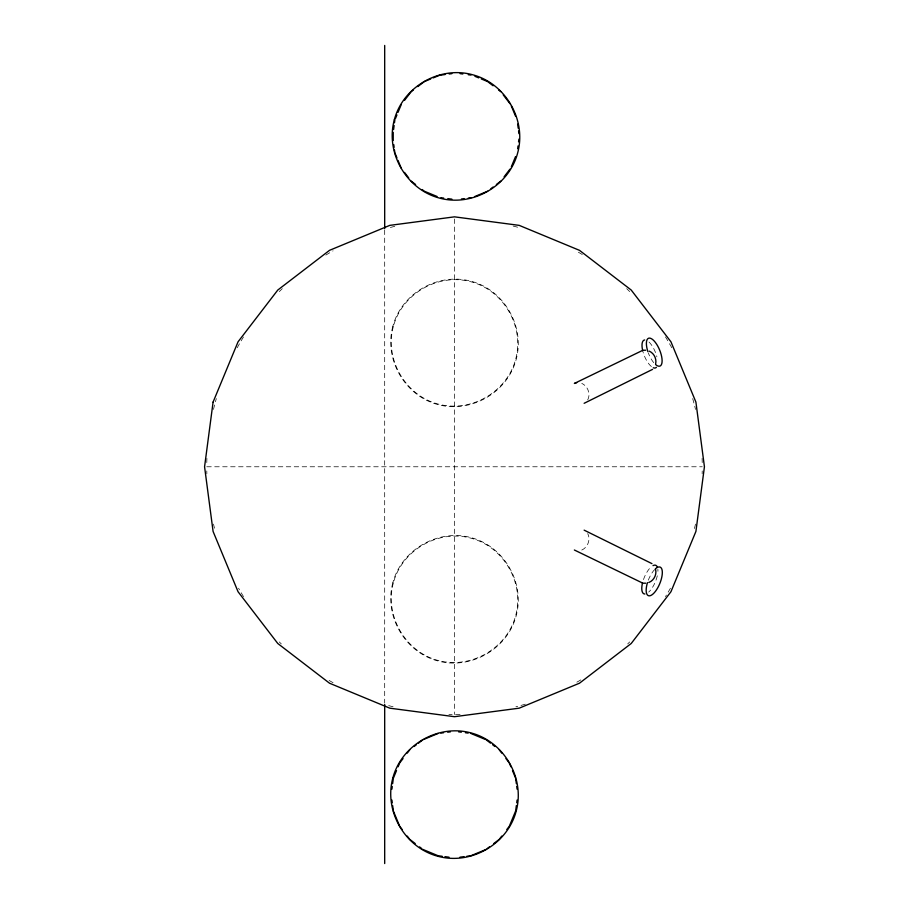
<?xml version="1.0" encoding="UTF-8"?>
<svg xmlns="http://www.w3.org/2000/svg" width="909" height="909" viewBox="0 0 909 909"><rect width="100%" height="100%" fill="white"/><g stroke="black" fill="none" stroke-linecap="round" stroke-linejoin="round"><path stroke-width="0.68" stroke-dasharray="4.54 3.41" d="M587.714 399.88C590.895 393.983 587.793 386.064 581.783 383.393M581.783 550.047C587.793 547.388 590.895 539.457 587.714 533.572M206.752 466.772L702.248 466.772M454.5 219.024L454.5 714.519M384.689 230.091L384.689 703.055M702.202 470.964A247.748 247.748 0 0 1 702.146 473.759M695.521 524.107A247.748 247.748 0 0 1 693.806 530.89M670.433 588.214A247.748 247.748 0 0 1 665.468 596.645M629.676 641.947A247.748 247.748 0 0 1 627.699 643.913M580.783 679.909A247.748 247.748 0 0 1 575.942 682.704M525.345 704.168A247.748 247.748 0 0 1 515.914 706.782M460.09 714.451A247.748 247.748 0 0 1 448.91 714.451M393.086 706.782A247.748 247.748 0 0 1 387.688 705.339M333.058 682.704A247.748 247.748 0 0 1 328.217 679.909M281.301 643.913A247.748 247.748 0 0 1 279.324 641.947M243.532 596.645A247.748 247.748 0 0 1 238.567 588.214M214.49 528.186A247.748 247.748 0 0 1 213.479 524.107M206.854 473.759A247.748 247.748 0 0 1 206.797 470.964M206.797 462.579A247.748 247.748 0 0 1 206.9 458.375M213.479 409.425A247.748 247.748 0 0 1 216.319 398.608M237.204 347.772A247.748 247.748 0 0 1 243.532 336.898M279.324 291.596A247.748 247.748 0 0 1 282.313 288.653M325.82 255.065A247.748 247.748 0 0 1 333.058 250.839M390.381 227.466A247.748 247.748 0 0 1 395.801 226.08M513.199 226.08A247.748 247.748 0 0 1 518.619 227.466M578.374 252.225A247.748 247.748 0 0 1 583.18 255.065M626.687 288.653A247.748 247.748 0 0 1 629.676 291.596M665.468 336.898A247.748 247.748 0 0 1 671.796 347.772M692.681 398.608A247.748 247.748 0 0 1 695.521 409.425M702.1 458.375A247.748 247.748 0 0 1 702.202 462.579M657.866 569.341A15.442 5.954 -67.5 0 1 657.911 571.272M657.287 575.817A15.442 5.954 -67.5 0 1 648.731 592.066M643.481 579.567A15.442 5.954 -67.5 0 1 650.969 567.046M648.333 580.124A15.442 5.954 -67.5 0 1 654.662 569.545M651.367 366.532A15.033 5.795 67.5 0 1 643.117 352.306M649.003 342.034A15.033 5.795 67.5 0 1 656.912 356.862M653.719 362.646A15.033 5.795 67.5 0 1 648.333 352.942M392.824 326.376C383.768 359.328 404.903 395.938 437.968 404.585C470.93 413.629 507.54 392.495 516.176 359.43C525.232 326.467 504.097 289.857 471.032 281.222C438.07 272.166 401.46 293.3 392.824 326.376M393.358 326.513C384.382 359.18 405.334 395.483 438.115 404.039C470.782 413.016 507.074 392.063 515.642 359.282C524.618 326.615 503.666 290.323 470.885 281.756C438.218 272.78 401.926 293.743 393.358 326.513M392.824 582.771C383.768 615.723 404.903 652.344 437.968 660.979C470.93 670.035 507.54 648.89 516.176 615.825C525.232 582.874 504.097 546.252 471.032 537.617C438.07 528.561 401.46 549.706 392.824 582.771M393.358 582.919C384.382 615.586 405.334 651.878 438.115 660.445C470.782 669.41 507.074 648.458 515.642 615.677C524.618 583.01 503.666 546.718 470.885 538.162C438.218 529.186 401.926 550.138 393.358 582.919"/><path stroke-width="1.36" d="M655.628 363.941C656.809 358.885 654.06 353.294 649.333 351.158M393.222 132.305L393.222 140.497M393.586 129.567L394.131 125.476M394.483 122.749L394.847 120.011M391.915 789.148L392.279 786.41M392.643 783.683L393.177 779.592M517.664 148.678L518.028 145.951M518.562 141.861L518.925 139.122M515.823 809.624L516.357 805.522M516.721 802.795L517.085 800.068M395.37 118.738L396.949 114.92M398.006 112.375L401.164 104.751M511.335 166.779L515.551 156.598M393.358 778.218L396.517 770.593M398.097 766.776L399.687 762.958L403.039 758.583M515.642 810.987L509.313 826.258L506.802 829.531M404.516 100.376L411.232 91.639L413.413 89.957M504.097 176.789L509.972 169.142M407.232 753.118L409.743 749.845M501.768 836.087L499.257 839.359L493.792 843.552M417.788 86.605L424.333 81.583L430.696 78.947M490.917 188.697L493.098 187.027M496.371 184.504L500.745 181.152M414.106 746.494L416.299 744.812M418.481 743.142L422.855 739.79M487.247 848.586L489.428 846.904M652.582 369.372L584.135 403.301M433.241 77.89L439.604 75.254M474.918 196.48L487.633 191.22M424.128 739.256L438.115 733.461M486.145 849.426L470.885 855.744L466.783 856.289M648.81 582.499C653.844 580.567 656.866 574.749 655.628 569.511M642.436 350.476L574.363 383.45L576.715 382.7M440.967 75.072L445.069 74.538M449.16 73.993L451.887 73.64M461.442 198.98L464.181 198.617M468.271 198.082L471.01 197.719M440.842 733.109L443.581 732.745M447.671 732.199L450.409 731.847M459.965 857.187L464.056 856.642M643.163 350.26L645.685 350.238M643.163 583.192L645.685 583.203M460.079 73.64L462.817 73.993M468.271 74.72L471.01 75.072M440.967 197.719L443.694 198.082M447.796 198.617L451.887 199.151M458.591 731.847L461.329 732.199M465.419 732.745L468.158 733.109M442.217 856.289L438.115 855.744L422.855 849.426M444.944 856.642L449.035 857.187M642.436 582.976L574.363 550.002M474.918 76.311L478.725 77.89M481.27 78.947L487.633 81.583L493.098 85.764M437.059 196.48L424.333 191.22L422.151 189.538M470.885 733.461L484.872 739.256M584.135 530.152L651.958 563.637M498.564 89.957L500.745 91.639M411.232 181.152L415.595 184.504M486.145 739.79L490.519 743.142M492.701 744.812L494.894 746.494M415.208 843.552L409.743 839.359L407.232 836.087M419.572 846.904L421.753 848.586M503.256 94.911L509.972 103.66M404.516 172.415L408.709 177.88M499.257 749.845L501.768 753.118M505.961 758.583L509.313 762.958L510.903 766.776M402.198 829.531L399.687 826.258L393.358 810.987M511.335 106.023L515.551 116.193M395.37 154.053L396.949 157.871M398.006 160.416L401.164 168.04M512.483 770.593L515.642 778.218M517.664 124.113L518.21 128.203M518.562 130.93L518.925 133.668M515.823 779.592L516.357 783.683M516.721 786.41L517.085 789.148M393.767 144.588L394.131 147.315M394.483 150.053L394.847 152.78M391.915 800.068L392.279 802.795M392.643 805.522L393.177 809.624M384.689 45.45L384.689 228.67M384.689 704.475L384.689 863.55M653.003 565.603A15.442 5.954 -67.5 0 1 657.332 567.046M644.89 594.009A15.442 5.954 -67.5 0 1 642.413 583.305M655.366 568.875A15.442 5.954 -67.5 0 1 662.002 576.045A15.442 5.954 -67.5 0 1 650.889 595.44A15.442 5.954 -67.5 0 1 647.469 582.646M656.378 367.35A15.033 5.795 67.5 0 1 653.31 367.747M642.799 351.101A15.033 5.795 67.5 0 1 644.674 339.943M647.901 351.715A15.033 5.795 67.5 0 1 650.583 338.318A15.033 5.795 67.5 0 1 661.661 356.623A15.033 5.795 67.5 0 1 655.764 364.714M213.092 402.085L204.57 466.772L213.092 531.458L238.056 591.736L277.779 643.492L329.535 683.216L389.813 708.179L454.5 716.701L519.187 708.179L579.465 683.216L631.221 643.492L670.944 591.736L695.908 531.458L704.43 466.772L695.908 402.085L670.944 341.807L631.221 290.051L579.465 250.327L519.187 225.364L454.5 216.842L389.813 225.364L329.535 250.327L277.779 290.051L238.056 341.807L213.092 402.085M394.301 119.874C385.257 152.826 406.391 189.436 439.456 198.071C472.419 207.127 509.029 185.993 517.664 152.928C526.72 119.965 505.586 83.355 472.51 74.72C439.558 65.664 402.948 86.798 394.301 119.874M392.824 778.081C383.768 811.033 404.903 847.643 437.968 856.289C470.93 865.334 507.54 844.2 516.176 811.135C525.232 778.172 504.097 741.562 471.032 732.927C438.07 723.871 401.46 745.005 392.824 778.081"/></g></svg>
